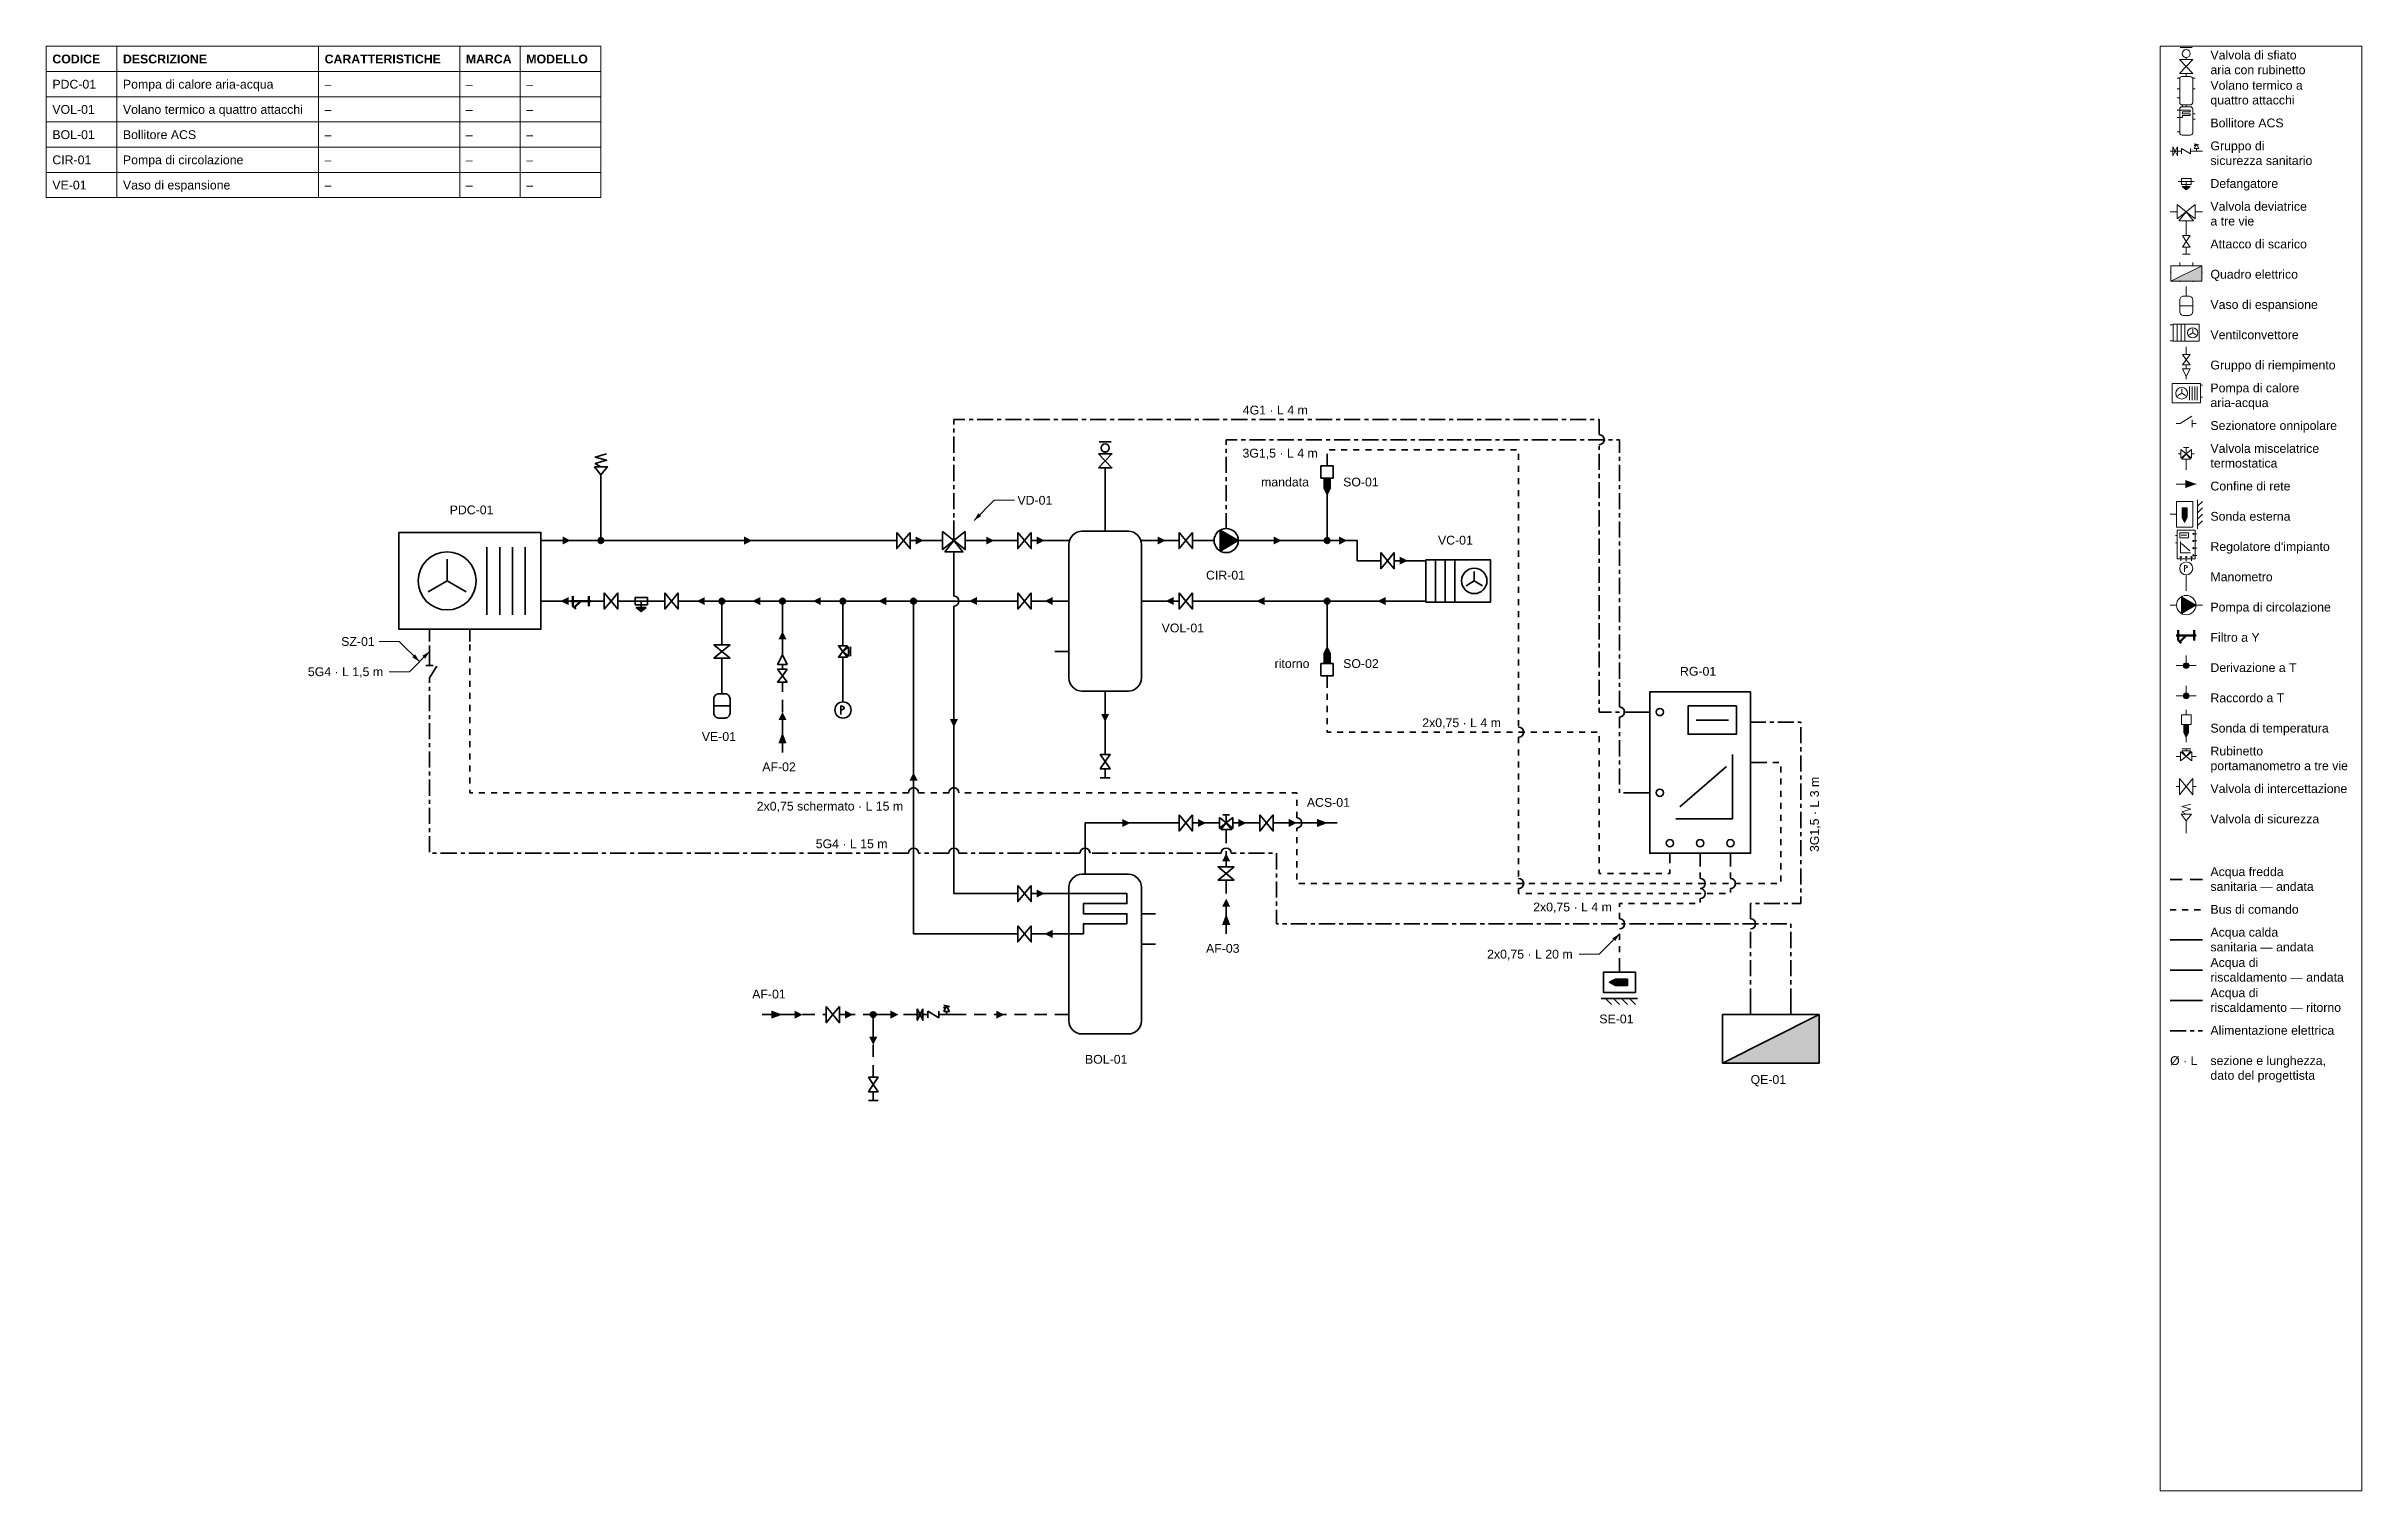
# Model space of a CAD drawing. Header units: millimetres. Extents: x 10 to 584, y 46 to 404.
import ezdxf

# ---------------------------------------------------------------- set-up
doc = ezdxf.new("R2010")
doc.units = ezdxf.units.MM
for name, pattern in [('NOVEC_TRATTO_1P5_1P5', [3, 1.5, -1.5]), ('NOVEC_TRATTO_3_2', [5, 3, -2]), ('NOVEC_TRATTO_4_1_1_1', [7, 4, -1, 1, -1])]:
    doc.linetypes.add(name, pattern=pattern)
for name, color, linetype, lineweight, true_color in [('E-CTRL-BUS', 160, 'NOVEC_TRATTO_1P5_1P5', 35, 0x2020e0), ('E-POWR-CIRC', 34, 'NOVEC_TRATTO_4_1_1_1', 35, 0x784212), ('M-HWTR-RETN', 142, 'Continuous', 35, 0x2471a3), ('M-HWTR-SPLY', 22, 'Continuous', 35, 0xc0392b), ('P-DOMW-CPIP', 161, 'NOVEC_TRATTO_3_2', 35, 0x5dade2), ('P-DOMW-HPIP', 30, 'Continuous', 35, 0xd68910)]:
    doc.layers.add(name, color=color, linetype=linetype, lineweight=lineweight, true_color=true_color)
for name, color, linetype, lineweight in [('M-ANNO-DIAM', 7, 'Continuous', 18), ('M-ANNO-IDEN', 7, 'Continuous', 18), ('M-ANNO-LEGN', 7, 'Continuous', 18), ('M-ANNO-SCHD', 7, 'Continuous', 18), ('M-DIAG-EQPM', 7, 'Continuous', 35)]:
    doc.layers.add(name, color=color, linetype=linetype, lineweight=lineweight)
doc.styles.add('NOVEC_ARIAL', font='arial.ttf')
doc.styles.add('NOVEC_ARIAL_GRASSETTO', font='arialbd.ttf')

# ---------------------------------------------------------------- blocks, each defined once
blk = doc.blocks.new('NoveC_FlowArrow')
h = blk.add_hatch(color=0)
h.dxf.hatch_style = 1
h.paths.add_polyline_path([(0, 0), (-2, 1), (-2, -1)])
blk = doc.blocks.new('NoveC_TeeBranch')
at = {"linetype": 'Continuous', "lineweight": -2}
h = blk.add_hatch(color=0, dxfattribs=at)
h.dxf.hatch_style = 1
h.paths.add_polyline_path([(1.8, -2.5, 1), (3.2, -2.5, 1)])
at = {"color": 0, "linetype": 'Continuous', "lineweight": -2}
for p, q in [((2.5, 0), (2.5, -2.5)), ((0, -2.5), (5, -2.5))]:
    blk.add_line(p, q, dxfattribs=at)
blk.add_circle((2.5, -2.5), 0.7, dxfattribs=at)
blk = doc.blocks.new('NoveC_ValveSafety')
at = {"color": 0, "linetype": 'Continuous', "lineweight": -2}
blk.add_line((2.5, -10), (2.5, -6.2), dxfattribs=at)
blk.add_lwpolyline([(0.9, -4.2), (4.1, -4.2), (2.5, -6.2)], close=True, dxfattribs=at)
blk.add_lwpolyline([(2.5, -4.2), (1.1, -3.4), (3.9, -2.6), (1.1, -1.8), (3.9, -1)], dxfattribs=at)
blk = doc.blocks.new('NoveC_HeatPumpAirWater_V1')
at = {"color": 0, "linetype": 'Continuous', "lineweight": -2}
for p, q in [((40, -5), (37.6, -5)), ((14.368, -15), (14.368, -9.6)), ((24.224, -6.6), (24.224, -23.4)), ((27.392, -6.6), (27.392, -23.4)), ((30.56, -6.6), (30.56, -23.4)), ((33.728, -6.6), (33.728, -23.4)), ((14.368, -15), (9.688, -17.736)), ((14.368, -15), (19.048, -17.736)), ((40, -20), (37.6, -20)), ((10, -30), (10, -27)), ((20, -30), (20, -27))]:
    blk.add_line(p, q, dxfattribs=at)
blk.add_lwpolyline([(2.4, -3), (37.6, -3), (37.6, -27), (2.4, -27)], close=True, dxfattribs=at)
blk.add_circle((14.368, -15), 7.2, dxfattribs=at)
blk = doc.blocks.new('NoveC_DivertingValve3way_V1')
at = {"color": 0, "linetype": 'Continuous', "lineweight": -2}
for p, q in [((5, 0), (5, -5)), ((0, -5), (2.2, -5)), ((7.8, -5), (10, -5)), ((5, -7.8), (5, -10))]:
    blk.add_line(p, q, dxfattribs=at)
for points in [[(2.2, -2.76), (2.2, -7.24), (5, -5)], [(2.76, -7.8), (7.24, -7.8), (5, -5)], [(7.8, -2.76), (7.8, -7.24), (5, -5)]]:
    blk.add_lwpolyline(points, close=True, dxfattribs=at)
blk = doc.blocks.new('NoveC_NetworkBoundary')
at = {"color": 0, "linetype": 'Continuous', "lineweight": -2}
blk.add_line((0, -2.5), (5, -2.5), dxfattribs=at)
blk = doc.blocks.new('NoveC_DrainConnection')
at = {"color": 0, "linetype": 'Continuous', "lineweight": -2}
for p, q in [((2.5, 0), (2.5, -3)), ((1.3, -8.8), (3.7, -8.8)), ((2.5, -6.6), (2.5, -8.8))]:
    blk.add_line(p, q, dxfattribs=at)
for points in [[(1.3, -3), (3.7, -3), (2.5, -4.8)], [(1.3, -6.6), (3.7, -6.6), (2.5, -4.8)]]:
    blk.add_lwpolyline(points, close=True, dxfattribs=at)
blk = doc.blocks.new('NoveC_DhwCylinder')
at = {"color": 0, "linetype": 'Continuous', "lineweight": -2}
for p, q in [((7.5, 0), (7.5, -2.7)), ((25, -12.5), (21.5, -12.5)), ((25, -20), (21.5, -20)), ((0, -37.5), (3.5, -37.5))]:
    blk.add_line(p, q, dxfattribs=at)
blk.add_lwpolyline([(6.74, -2.7), (18.26, -2.7, -0.414214), (21.5, -5.94), (21.5, -39.06, -0.414214), (18.26, -42.3), (6.74, -42.3, -0.414214), (3.5, -39.06), (3.5, -5.94, -0.414214)], format="xyb", close=True, dxfattribs=at)
blk.add_lwpolyline([(0, -7.5), (7.1, -7.5), (17.9, -7.5), (17.9, -10), (7.1, -10), (7.1, -12.5), (17.9, -12.5), (17.9, -15), (7.1, -15), (7.1, -17.5), (0, -17.5)], dxfattribs=at)
blk = doc.blocks.new('NoveC_MixingValveThermostatic')
at = {"color": 0, "linetype": 'Continuous', "lineweight": -2}
for p, q in [((0, -5), (0.85, -5)), ((1.7, -3), (3.3, -3)), ((2.5, -5), (2.5, -3)), ((4.15, -5), (5, -5)), ((2.5, -6.65), (2.5, -10))]:
    blk.add_line(p, q, dxfattribs=at)
for points in [[(0.85, -3.68), (0.85, -6.32), (2.5, -5)], [(1.18, -6.65), (3.82, -6.65), (2.5, -5)], [(4.15, -3.68), (4.15, -6.32), (2.5, -5)]]:
    blk.add_lwpolyline(points, close=True, dxfattribs=at)
blk = doc.blocks.new('NoveC_BufferFourPort')
at = {"color": 0, "linetype": 'Continuous', "lineweight": -2}
for p, q in [((12.5, 0), (12.5, -2.7)), ((0, -5), (3.5, -5)), ((25, -5), (21.5, -5)), ((0, -20), (3.5, -20)), ((25, -20), (21.5, -20)), ((0, -32.5), (3.5, -32.5)), ((12.5, -45), (12.5, -42.3))]:
    blk.add_line(p, q, dxfattribs=at)
blk.add_lwpolyline([(6.74, -2.7), (18.26, -2.7, -0.414214), (21.5, -5.94), (21.5, -39.06, -0.414214), (18.26, -42.3), (6.74, -42.3, -0.414214), (3.5, -39.06), (3.5, -5.94, -0.414214)], format="xyb", close=True, dxfattribs=at)
blk = doc.blocks.new('NoveC_AirVentWithValve')
at = {"color": 0, "linetype": 'Continuous', "lineweight": -2}
for p, q in [((1, -0.525), (4, -0.525)), ((2.5, -3.05), (2.5, -3.525)), ((2.5, -6.975), (2.5, -7.5))]:
    blk.add_line(p, q, dxfattribs=at)
for points in [[(0.8333, -3.525), (4.1667, -3.525), (2.5, -5.25)], [(0.8333, -6.975), (4.1667, -6.975), (2.5, -5.25)]]:
    blk.add_lwpolyline(points, close=True, dxfattribs=at)
blk.add_circle((2.5, -2.05), 1, dxfattribs=at)
blk = doc.blocks.new('NoveC_FanCoil')
at = {"color": 0, "linetype": 'Continuous', "lineweight": -2}
for p, q in [((0, -2.5), (2, -2.5)), ((4.4, -2.25), (4.4, -12.75)), ((6.8, -2.25), (6.8, -12.75)), ((9.2, -2.25), (9.2, -12.75)), ((14, -7.5), (14, -5.1375)), ((14, -7.5), (11.9525, -8.697)), ((14, -7.5), (16.0475, -8.697)), ((0, -12.5), (2, -12.5))]:
    blk.add_line(p, q, dxfattribs=at)
blk.add_lwpolyline([(2, -2.25), (18, -2.25), (18, -12.75), (2, -12.75)], close=True, dxfattribs=at)
blk.add_circle((14, -7.5), 3.15, dxfattribs=at)
blk = doc.blocks.new('NoveC_ElectricalPanel_V1')
at = {"linetype": 'Continuous', "lineweight": -2}
h = blk.add_hatch(color=0, dxfattribs=at)
h.dxf.hatch_style = 1
h.paths.add_polyline_path([(0.5, -14.5), (24.5, -2.5), (24.5, -14.5)])
at = {"color": 0, "linetype": 'Continuous', "lineweight": -2}
for p, q in [((7.5, 0), (7.5, -2.5)), ((17.5, 0), (17.5, -2.5))]:
    blk.add_line(p, q, dxfattribs=at)
for points in [[(0.5, -2.5), (24.5, -2.5), (24.5, -14.5), (0.5, -14.5)], [(0.5, -14.5), (24.5, -2.5), (24.5, -14.5)]]:
    blk.add_lwpolyline(points, close=True, dxfattribs=at)
blk = doc.blocks.new('NoveC_OutdoorTemperatureProbe')
at = {"linetype": 'Continuous', "lineweight": -2}
h = blk.add_hatch(color=0, dxfattribs=at)
h.dxf.hatch_style = 1
h.paths.add_polyline_path([(3.75, -3), (5.25, -3), (5.25, -6), (4.5, -7.5), (3.75, -6)])
at = {"color": 0, "linetype": 'Continuous', "lineweight": -2}
for p, q in [((0, -5), (2, -5)), ((8.5, -0.5), (8.5, -9.5)), ((8.5, -2.5), (10, -1)), ((8.5, -4.5), (10, -3)), ((8.5, -6.5), (10, -5)), ((8.5, -8.5), (10, -7))]:
    blk.add_line(p, q, dxfattribs=at)
for points in [[(2, -1), (7, -1), (7, -9), (2, -9)], [(3.75, -3), (5.25, -3), (5.25, -6), (4.5, -7.5), (3.75, -6)]]:
    blk.add_lwpolyline(points, close=True, dxfattribs=at)
blk = doc.blocks.new('NoveC_TemperatureProbe')
at = {"linetype": 'Continuous', "lineweight": -2}
h = blk.add_hatch(color=0, dxfattribs=at)
h.dxf.hatch_style = 1
h.paths.add_polyline_path([(1.75, -4.5), (3.25, -4.5), (3.25, -7), (2.5, -8.5), (1.75, -7)])
at = {"color": 0, "linetype": 'Continuous', "lineweight": -2}
for p, q in [((2.5, 0), (2.5, -1.5)), ((2.5, -8.5), (2.5, -10))]:
    blk.add_line(p, q, dxfattribs=at)
for points in [[(1, -1.5), (4, -1.5), (4, -4.5), (1, -4.5)], [(1.75, -4.5), (3.25, -4.5), (3.25, -7), (2.5, -8.5), (1.75, -7)]]:
    blk.add_lwpolyline(points, close=True, dxfattribs=at)
blk = doc.blocks.new('NoveC_PlantController_V1')
at = {"color": 0, "linetype": 'Continuous', "lineweight": -2}
for p, q in [((0, -10), (2.5, -10)), ((8, -9.5), (16, -9.5)), ((27.5, -7.5), (30, -7.5)), ((0, -20), (2.5, -20)), ((8.5, -21), (20, -31)), ((27.5, -27.5), (30, -27.5)), ((7.5, -42.5), (7.5, -45)), ((15, -42.5), (15, -45)), ((22.5, -42.5), (22.5, -45))]:
    blk.add_line(p, q, dxfattribs=at)
for points in [[(2.5, -2.5), (27.5, -2.5), (27.5, -42.5), (2.5, -42.5)], [(6, -6), (18, -6), (18, -13), (6, -13)]]:
    blk.add_lwpolyline(points, close=True, dxfattribs=at)
blk.add_lwpolyline([(7, -18), (7, -34), (21, -34)], dxfattribs=at)
for centre in [(25, -7.5), (25, -27.5), (7.5, -40), (15, -40), (22.5, -40)]:
    blk.add_circle(centre, 0.9, dxfattribs=at)
blk = doc.blocks.new('NoveC_ExpansionConnection')
at = {"color": 0, "linetype": 'Continuous', "lineweight": -2}
for p, q in [((2.5, 0), (2.5, -3)), ((0.5, -6), (4.5, -6))]:
    blk.add_line(p, q, dxfattribs=at)
blk.add_lwpolyline([(1.7, -3), (3.3, -3, -0.414214), (4.5, -4.2), (4.5, -7.8, -0.414214), (3.3, -9), (1.7, -9, -0.414214), (0.5, -7.8), (0.5, -4.2, -0.414214)], format="xyb", close=True, dxfattribs=at)
blk = doc.blocks.new('NoveC_FillingUnit')
at = {"color": 0, "linetype": 'Continuous', "lineweight": -2}
for p, q in [((2.5, 0), (2.5, -2.4)), ((2.5, -5.6), (2.5, -6.8)), ((2.5, -9.2), (2.5, -10))]:
    blk.add_line(p, q, dxfattribs=at)
for points in [[(1.3, -2.4), (3.7, -2.4), (2.5, -4)], [(1.3, -5.6), (3.7, -5.6), (2.5, -4)], [(1.3, -6.8), (3.7, -6.8), (2.5, -9.2)]]:
    blk.add_lwpolyline(points, close=True, dxfattribs=at)
blk = doc.blocks.new('NoveC_PressureGauge')
at = {"color": 0, "linetype": 'Continuous', "lineweight": -2}
blk.add_line((2.5, -10), (2.5, -5), dxfattribs=at)
blk.add_circle((2.5, -3), 2, dxfattribs=at)
blk = doc.blocks.new('NoveC_PressureGauge_Lettera')
at = {"color": 0, "linetype": 'Continuous', "lineweight": -2}
blk.add_line((-0.5, 1), (-0.5, -1.1), dxfattribs=at)
blk.add_lwpolyline([(-0.5, 1), (-0.24, 0.92), (-0.03, 0.83), (0.14, 0.75), (0.26, 0.67), (0.33, 0.58), (0.35, 0.5), (0.33, 0.42), (0.26, 0.33), (0.14, 0.25), (-0.03, 0.17), (-0.24, 0.08), (-0.5, 0)], dxfattribs=at)
blk = doc.blocks.new('NoveC_TeeJunction')
at = {"linetype": 'Continuous', "lineweight": -2}
h = blk.add_hatch(color=0, dxfattribs=at)
h.dxf.hatch_style = 1
h.paths.add_polyline_path([(1.8, -2.5, 1), (3.2, -2.5, 1)])
at = {"color": 0, "linetype": 'Continuous', "lineweight": -2}
for p, q in [((2.5, 0), (2.5, -2.5)), ((0, -2.5), (5, -2.5))]:
    blk.add_line(p, q, dxfattribs=at)
blk.add_circle((2.5, -2.5), 0.7, dxfattribs=at)
blk = doc.blocks.new('NoveC_IsolatorSwitch')
at = {"color": 0, "linetype": 'Continuous', "lineweight": -2}
for p, q in [((0, -2.5), (1, -2.5)), ((1, -2.5), (3.9, -0.7)), ((4, -1.6), (4, -3.4)), ((4, -2.5), (5, -2.5))]:
    blk.add_line(p, q, dxfattribs=at)
blk = doc.blocks.new('NoveC_ValveIsolation')
at = {"color": 0, "linetype": 'Continuous', "lineweight": -2}
for p, q in [((0, -2.5), (0.8333, -2.5)), ((4.1667, -2.5), (5, -2.5))]:
    blk.add_line(p, q, dxfattribs=at)
for points in [[(0.8333, -0.5), (0.8333, -4.5), (2.5, -2.5)], [(4.1667, -0.5), (4.1667, -4.5), (2.5, -2.5)]]:
    blk.add_lwpolyline(points, close=True, dxfattribs=at)
blk = doc.blocks.new('NoveC_DirtSeparator')
at = {"linetype": 'Continuous', "lineweight": -2}
h = blk.add_hatch(color=0, dxfattribs=at)
h.dxf.hatch_style = 1
h.paths.add_polyline_path([(1.25, -6.6), (3.75, -6.6), (2.5, -7.6)])
at = {"color": 0, "linetype": 'Continuous', "lineweight": -2}
for p, q in [((0, -5), (5, -5)), ((2.5, -5), (2.5, -7.6))]:
    blk.add_line(p, q, dxfattribs=at)
for points in [[(1, -4.1), (4, -4.1), (4, -5.9), (1, -5.9)], [(1.25, -6.6), (3.75, -6.6), (2.5, -7.6)]]:
    blk.add_lwpolyline(points, close=True, dxfattribs=at)
blk = doc.blocks.new('NoveC_Strainer')
at = {"color": 0, "linetype": 'Continuous', "lineweight": -2}
for p, q in [((0, -2.5), (5, -2.5)), ((0.5, -1.25), (0.5, -3.75)), ((0.5464, -3.7464), (1.2536, -4.4536)), ((2.5, -2.5), (0.9, -4.1)), ((4.5, -1.25), (4.5, -3.75))]:
    blk.add_line(p, q, dxfattribs=at)
blk = doc.blocks.new('NoveC_PumpCirculator_V1')
at = {"linetype": 'Continuous', "lineweight": -2}
h = blk.add_hatch(color=0, dxfattribs=at)
h.dxf.hatch_style = 1
h.paths.add_polyline_path([(3.5, -2.402), (3.5, -7.598), (8, -5)])
at = {"color": 0, "linetype": 'Continuous', "lineweight": -2}
for p, q in [((5, 0), (5, -2)), ((0, -5), (2, -5)), ((8, -5), (10, -5))]:
    blk.add_line(p, q, dxfattribs=at)
blk.add_lwpolyline([(3.5, -2.402), (3.5, -7.598), (8, -5)], close=True, dxfattribs=at)
blk.add_circle((5, -5), 3, dxfattribs=at)
blk = doc.blocks.new('NoveC_ValveGaugeCock3way')
at = {"color": 0, "linetype": 'Continuous', "lineweight": -2}
for p, q in [((0, -2.5), (1.1, -2.5)), ((1.38, -0.6), (3.62, -0.6)), ((2.5, -1.1), (2.5, -0.6)), ((3.9, -2.5), (5, -2.5))]:
    blk.add_line(p, q, dxfattribs=at)
for points in [[(1.1, -1.38), (1.1, -3.62), (2.5, -2.5)], [(1.38, -1.1), (3.62, -1.1), (2.5, -2.5)], [(3.9, -1.38), (3.9, -3.62), (2.5, -2.5)]]:
    blk.add_lwpolyline(points, close=True, dxfattribs=at)
blk = doc.blocks.new('NoveC_DhwSafetyGroup')
at = {"color": 0, "linetype": 'Continuous', "lineweight": -2}
for p, q in [((0, -2.5), (3.5, -2.5)), ((3.5, -1.66), (3.5, -3.34)), ((3.5, -1.66), (6.3, -3.34)), ((6.3, -1.66), (6.3, -3.34)), ((6.3, -2.5), (10, -2.5)), ((8.2, -2.5), (8.2, -1.7))]:
    blk.add_line(p, q, dxfattribs=at)
for points in [[(0.9, -1.1), (0.9, -3.9), (1.6, -2.5)], [(2.3, -1.1), (2.3, -3.9), (1.6, -2.5)], [(7.5, -1.7), (8.9, -1.7), (8.2, -0.3)]]:
    blk.add_lwpolyline(points, close=True, dxfattribs=at)
blk.add_lwpolyline([(8.2, -0.3), (7.5, -0.8), (8.9, -0.5), (7.5, -0.2)], dxfattribs=at)
blk = doc.blocks.new('NoveC_DivertingValve3way')
at = {"color": 0, "linetype": 'Continuous', "lineweight": -2}
for p, q in [((0, -5), (2.2, -5)), ((7.8, -5), (10, -5)), ((5, -7.8), (5, -10))]:
    blk.add_line(p, q, dxfattribs=at)
for points in [[(2.2, -2.76), (2.2, -7.24), (5, -5)], [(2.76, -7.8), (7.24, -7.8), (5, -5)], [(7.8, -2.76), (7.8, -7.24), (5, -5)]]:
    blk.add_lwpolyline(points, close=True, dxfattribs=at)
blk = doc.blocks.new('NoveC_ElectricalPanel')
at = {"linetype": 'Continuous', "lineweight": -2}
h = blk.add_hatch(color=0, dxfattribs=at)
h.dxf.hatch_style = 1
h.paths.add_polyline_path([(0.5, -14.5), (24.5, -2.5), (24.5, -14.5)])
at = {"color": 0, "linetype": 'Continuous', "lineweight": -2}
for p, q in [((7.5, 0), (7.5, -2.5)), ((17.5, 0), (17.5, -2.5)), ((0, -7.5), (0.5, -7.5)), ((7.5, -14.5), (7.5, -15)), ((17.5, -14.5), (17.5, -15)), ((24.5, -7.5), (25, -7.5))]:
    blk.add_line(p, q, dxfattribs=at)
for points in [[(0.5, -2.5), (24.5, -2.5), (24.5, -14.5), (0.5, -14.5)], [(0.5, -14.5), (24.5, -2.5), (24.5, -14.5)]]:
    blk.add_lwpolyline(points, close=True, dxfattribs=at)
blk = doc.blocks.new('NoveC_HeatPumpAirWater')
at = {"color": 0, "linetype": 'Continuous', "lineweight": -2}
for p, q in [((14.368, -15), (9.688, -17.736)), ((14.368, -15), (14.368, -9.6)), ((14.368, -15), (19.048, -17.736)), ((24.224, -6.6), (24.224, -23.4)), ((27.392, -6.6), (27.392, -23.4)), ((30.56, -6.6), (30.56, -23.4)), ((33.728, -6.6), (33.728, -23.4)), ((40, -5), (37.6, -5)), ((40, -20), (37.6, -20))]:
    blk.add_line(p, q, dxfattribs=at)
blk.add_lwpolyline([(2.4, -3), (37.6, -3), (37.6, -27), (2.4, -27)], close=True, dxfattribs=at)
blk.add_circle((14.368, -15), 7.2, dxfattribs=at)
blk = doc.blocks.new('NoveC_PlantController')
at = {"color": 0, "linetype": 'Continuous', "lineweight": -2}
for p, q in [((0, -10), (2.5, -10)), ((0, -20), (2.5, -20)), ((8, -9.5), (16, -9.5)), ((8.5, -21), (20, -31)), ((27.5, -7.5), (30, -7.5)), ((27.5, -17.5), (30, -17.5)), ((27.5, -27.5), (30, -27.5)), ((7.5, -42.5), (7.5, -45)), ((15, -42.5), (15, -45)), ((22.5, -42.5), (22.5, -45)), ((27.5, -37.5), (30, -37.5))]:
    blk.add_line(p, q, dxfattribs=at)
for points in [[(2.5, -2.5), (27.5, -2.5), (27.5, -42.5), (2.5, -42.5)], [(6, -6), (18, -6), (18, -13), (6, -13)]]:
    blk.add_lwpolyline(points, close=True, dxfattribs=at)
blk.add_lwpolyline([(7, -18), (7, -34), (21, -34)], dxfattribs=at)
for centre in [(25, -7.5), (25, -17.5), (25, -27.5), (7.5, -40), (15, -40), (22.5, -40), (25, -37.5)]:
    blk.add_circle(centre, 0.9, dxfattribs=at)
blk = doc.blocks.new('NoveC_PumpCirculator')
at = {"linetype": 'Continuous', "lineweight": -2}
h = blk.add_hatch(color=0, dxfattribs=at)
h.dxf.hatch_style = 1
h.paths.add_polyline_path([(3.5, -2.402), (3.5, -7.598), (8, -5)])
at = {"color": 0, "linetype": 'Continuous', "lineweight": -2}
for p, q in [((0, -5), (2, -5)), ((8, -5), (10, -5))]:
    blk.add_line(p, q, dxfattribs=at)
blk.add_lwpolyline([(3.5, -2.402), (3.5, -7.598), (8, -5)], close=True, dxfattribs=at)
blk.add_circle((5, -5), 3, dxfattribs=at)

msp = doc.modelspace()

# ---------------------------------------------------------------- linework, layer by layer
at = {"layer": 'E-CTRL-BUS', "flags": 128}
for points in [[(327.5, 301.5), (327.5, 304), (375, 304), (375, 235.25)], [(223.75, 219), (115, 219), (115, 256.5)], [(327.5, 246.5), (327.5, 234), (395, 234), (395, 199), (412.5, 199), (412.5, 201.5)], [(375, 232.75), (375, 197.75)], [(435, 226.5), (440, 226.5), (440, 196.5), (320, 196.5), (320, 210.25)], [(233.75, 219), (226.25, 219)], [(320, 212.75), (320, 219), (236.25, 219)], [(420, 197.75), (420, 201.5)], [(427.5, 197.75), (427.5, 201.5)], [(375, 195.25), (375, 194), (427.5, 194), (427.5, 195.25)], [(420, 195.25), (420, 195.25)], [(400, 187.75), (400, 191.5), (420, 191.5), (420, 192.75)], [(400, 176.5), (400, 185.25)]]:
    msp.add_lwpolyline(points, dxfattribs=at)
at = {"layer": 'E-CTRL-BUS', "linetype": 'Continuous'}
for centre, start, end in [((375, 234), 270, 90), ((225, 219), 0, 180), ((235, 219), 0, 180), ((320, 211.5), 270, 90), ((375, 196.5), 270, 90), ((420, 196.5), 270, 90), ((420, 194), 270, 90), ((427.5, 196.5), 270, 90), ((400, 186.5), 270, 90)]:
    msp.add_arc(centre, 1.25, start, end, dxfattribs=at)
at = {"layer": 'E-POWR-CIRC', "flags": 128}
for points in [[(395, 307.75), (395, 311.5), (235, 311.5), (235, 286.5)], [(400, 240.25), (400, 306.5), (302.5, 306.5), (302.5, 286.5)], [(405, 239), (395, 239), (395, 305.25)], [(105, 251.5), (105, 256.5)], [(223.75, 204), (105, 204), (105, 246.5)], [(405, 219), (400, 219), (400, 237.75)], [(432.5, 187.75), (432.5, 191.5), (445, 191.5), (445, 236.5), (435, 236.5)], [(233.75, 204), (226.25, 204)], [(266.25, 204), (236.25, 204)], [(301.25, 204), (268.75, 204)], [(442.5, 166.5), (442.5, 186.5), (315, 186.5), (315, 204), (303.75, 204)], [(432.5, 166.5), (432.5, 185.25)]]:
    msp.add_lwpolyline(points, dxfattribs=at)
at = {"layer": 'E-POWR-CIRC', "linetype": 'Continuous'}
for centre, start, end in [((395, 306.5), 270, 90), ((400, 239), 270, 90), ((225, 204), 0, 180), ((235, 204), 0, 180), ((267.5, 204), 0, 180), ((302.5, 204), 0, 180), ((432.5, 186.5), 270, 90)]:
    msp.add_arc(centre, 1.25, start, end, dxfattribs=at)
at = {"layer": 'M-ANNO-DIAM'}
for p, q in [((105, 254), (100, 249)), ((100, 249), (95, 249)), ((400, 184), (395, 179)), ((395, 179), (390, 179))]:
    msp.add_line(p, q, dxfattribs=at)
for points in [[(105, 254), (103.9393, 252.2322), (103.2322, 252.9393)], [(400, 184), (398.9393, 182.2322), (398.2322, 182.9393)]]:
    msp.add_solid(points, dxfattribs=at)
at = {"layer": 'M-ANNO-IDEN'}
for p, q in [((240, 286.5), (245, 291.5)), ((245, 291.5), (250, 291.5)), ((97.5, 256.5), (92.5, 256.5)), ((102.5, 251.5), (97.5, 256.5))]:
    msp.add_line(p, q, dxfattribs=at)
for points in [[(240, 286.5), (241.0607, 288.2678), (241.7678, 287.5607)], [(102.5, 251.5), (100.7322, 252.5607), (101.4393, 253.2678)]]:
    msp.add_solid(points, dxfattribs=at)
at = {"layer": 'M-ANNO-LEGN', "color": 161, "linetype": 'NOVEC_TRATTO_3_2', "lineweight": 35, "true_color": 0x5dade2}
msp.add_line((536.5, 197.5), (544.5, 197.5), dxfattribs=at)
at = {"layer": 'M-ANNO-LEGN', "color": 160, "linetype": 'NOVEC_TRATTO_1P5_1P5', "lineweight": 35, "true_color": 0x2020e0}
msp.add_line((536.5, 190), (544.5, 190), dxfattribs=at)
at = {"layer": 'M-ANNO-LEGN', "color": 30, "linetype": 'Continuous', "lineweight": 35, "true_color": 0xd68910}
msp.add_line((536.5, 182.5), (544.5, 182.5), dxfattribs=at)
at = {"layer": 'M-ANNO-LEGN', "color": 22, "linetype": 'Continuous', "lineweight": 35, "true_color": 0xc0392b}
msp.add_line((536.5, 175), (544.5, 175), dxfattribs=at)
at = {"layer": 'M-ANNO-LEGN', "color": 142, "linetype": 'Continuous', "lineweight": 35, "true_color": 0x2471a3}
msp.add_line((536.5, 167.5), (544.5, 167.5), dxfattribs=at)
at = {"layer": 'M-ANNO-LEGN', "color": 34, "linetype": 'NOVEC_TRATTO_4_1_1_1', "lineweight": 35, "true_color": 0x784212}
msp.add_line((536.5, 160), (544.5, 160), dxfattribs=at)
at = {"layer": 'M-ANNO-LEGN'}
msp.add_lwpolyline([(534, 404), (584, 404), (584, 46), (534, 46)], close=True, dxfattribs=at)
at = {"layer": 'M-ANNO-SCHD'}
for p, q in [((10, 404), (147.5, 404)), ((10, 404), (10, 366.5)), ((27.5, 404), (27.5, 366.5)), ((77.5, 404), (77.5, 366.5)), ((112.5, 404), (112.5, 366.5)), ((127.5, 404), (127.5, 366.5)), ((147.5, 404), (147.5, 366.5)), ((10, 397.75), (147.5, 397.75)), ((10, 391.5), (147.5, 391.5)), ((10, 385.25), (147.5, 385.25)), ((10, 379), (147.5, 379)), ((10, 372.75), (147.5, 372.75)), ((10, 366.5), (147.5, 366.5))]:
    msp.add_line(p, q, dxfattribs=at)
at = {"layer": 'M-HWTR-RETN', "flags": 128}
for points in [[(140, 266.5), (135, 266.5)], [(147.5, 266.5), (145, 266.5)], [(155, 266.5), (152.5, 266.5)], [(162.5, 266.5), (160, 266.5)], [(175, 266.5), (167.5, 266.5)], [(190, 266.5), (180, 266.5)], [(205, 266.5), (195, 266.5)], [(222.5, 266.5), (210, 266.5)], [(250, 266.5), (227.5, 266.5)], [(260, 266.5), (255, 266.5)], [(290, 266.5), (285, 266.5)], [(325, 266.5), (295, 266.5)], [(350, 266.5), (330, 266.5)], [(177.5, 264), (177.5, 256.5)], [(192.5, 254), (192.5, 264)], [(207.5, 264), (207.5, 256.5)], [(250, 184), (225, 184), (225, 264)], [(327.5, 264), (327.5, 256.5)], [(177.5, 251.5), (177.5, 246.5)], [(207.5, 251.5), (207.5, 246.5)], [(260, 184), (255, 184)]]:
    msp.add_lwpolyline(points, dxfattribs=at)
at = {"layer": 'M-HWTR-SPLY', "flags": 128}
for points in [[(272.5, 286.5), (272.5, 299)], [(147.5, 284), (147.5, 294)], [(327.5, 284), (327.5, 291.5)], [(135, 281.5), (145, 281.5)], [(150, 281.5), (220, 281.5)], [(225, 281.5), (230, 281.5)], [(240, 281.5), (250, 281.5)], [(255, 281.5), (260, 281.5)], [(285, 281.5), (290, 281.5)], [(295, 281.5), (297.5, 281.5)], [(307.5, 281.5), (325, 281.5)], [(330, 281.5), (335, 281.5), (335, 276.5), (340, 276.5)], [(235, 276.5), (235, 267.75)], [(345, 276.5), (350, 276.5)], [(235, 265.25), (235, 194), (250, 194)], [(272.5, 241.5), (272.5, 231.5)], [(255, 194), (260, 194)]]:
    msp.add_lwpolyline(points, dxfattribs=at)
at = {"layer": 'M-HWTR-SPLY', "linetype": 'Continuous'}
msp.add_arc((235, 266.5), 1.25, 270, 90, dxfattribs=at)
at = {"layer": 'P-DOMW-CPIP', "flags": 128}
for points in [[(192.5, 234), (192.5, 244)], [(302.5, 201.5), (302.5, 206.5)], [(302.5, 189), (302.5, 196.5)], [(192.5, 164), (202.5, 164)], [(207.5, 164), (212.5, 164)], [(215, 161.5), (215, 151.5)], [(217.5, 164), (225, 164)], [(235, 164), (260, 164)]]:
    msp.add_lwpolyline(points, dxfattribs=at)
at = {"layer": 'P-DOMW-HPIP', "flags": 128}
for points in [[(267.5, 201.5), (267.5, 211.5), (290, 211.5)], [(295, 211.5), (300, 211.5)], [(305, 211.5), (310, 211.5)], [(315, 211.5), (325, 211.5)]]:
    msp.add_lwpolyline(points, dxfattribs=at)

# ---------------------------------------------------------------- block references
at = {"layer": 'M-ANNO-LEGN', "lineweight": 18}
for name, p in [('NoveC_AirVentWithValve', (538, 404.25)), ('NoveC_IsolatorSwitch', (538, 313)), ('NoveC_NetworkBoundary', (538, 298)), ('NoveC_TeeBranch', (538, 253)), ('NoveC_TeeJunction', (538, 245.5)), ('NoveC_ValveGaugeCock3way', (538, 230.5)), ('NoveC_ValveIsolation', (538, 223))]:
    msp.add_blockref(name, p, dxfattribs=at)
for name, p, xscale, yscale in [('NoveC_BufferFourPort', (538.27778, 397), 0.17777777777777778, 0.17777777777777778), ('NoveC_DhwCylinder', (538.27778, 389.5), 0.17777777777777778, 0.17777777777777778), ('NoveC_DhwSafetyGroup', (536.5, 380), 0.8, 0.8), ('NoveC_DirtSeparator', (538.5, 374.5), 0.8, 0.8), ('NoveC_DivertingValve3way', (536.5, 367), 0.8, 0.8), ('NoveC_DrainConnection', (538.5, 359.5), 0.8, 0.8), ('NoveC_ElectricalPanel', (536.5, 350.4), 0.32, 0.32), ('NoveC_ExpansionConnection', (538.5, 344.5), 0.8, 0.8), ('NoveC_FanCoil', (536.5, 336), 0.4, 0.4), ('NoveC_FillingUnit', (538.5, 329.5), 0.8, 0.8), ('NoveC_HeatPumpAirWater', (536.5, 321), 0.2, 0.2), ('NoveC_MixingValveThermostatic', (538.5, 307), 0.8, 0.8), ('NoveC_OutdoorTemperatureProbe', (536.5, 292), 0.8, 0.8), ('NoveC_PlantController', (537.83333, 284.5), 0.17777777777777778, 0.17777777777777778), ('NoveC_PressureGauge', (538.5, 277), 0.8, 0.8), ('NoveC_PressureGauge_Lettera', (540.5, 274.6), 0.8, 0.8), ('NoveC_PumpCirculator', (536.5, 269.5), 0.8, 0.8), ('NoveC_TemperatureProbe', (538.5, 239.5), 0.8, 0.8), ('NoveC_ValveSafety', (538.5, 217), 0.8, 0.8)]:
    msp.add_blockref(name, p, dxfattribs=dict(at, xscale=xscale, yscale=yscale))
at = {"layer": 'M-ANNO-LEGN', "lineweight": 50}
msp.add_blockref('NoveC_Strainer', (538, 260.5), dxfattribs=at)
at = {"layer": 'M-DIAG-EQPM'}
for name, p in [('NoveC_AirVentWithValve', (270, 306.5)), ('NoveC_ValveSafety', (145, 304)), ('NoveC_TemperatureProbe', (325, 301.5)), ('NoveC_HeatPumpAirWater_V1', (95, 286.5)), ('NoveC_TeeBranch', (145, 284)), ('NoveC_ValveIsolation', (220, 284)), ('NoveC_DivertingValve3way_V1', (230, 286.5)), ('NoveC_ValveIsolation', (250, 284)), ('NoveC_BufferFourPort', (260, 286.5)), ('NoveC_ValveIsolation', (290, 284)), ('NoveC_PumpCirculator_V1', (297.5, 286.5)), ('NoveC_TeeBranch', (325, 284)), ('NoveC_ValveIsolation', (340, 279)), ('NoveC_FanCoil', (350, 279)), ('NoveC_ValveIsolation', (147.5, 269)), ('NoveC_ValveIsolation', (162.5, 269)), ('NoveC_ValveIsolation', (250, 269)), ('NoveC_ValveIsolation', (290, 269)), ('NoveC_ExpansionConnection', (175, 246.5)), ('NoveC_PressureGauge_Lettera', (207.5, 239.5)), ('NoveC_DrainConnection', (270, 231.5)), ('NoveC_ValveIsolation', (290, 214)), ('NoveC_MixingValveThermostatic', (300, 216.5)), ('NoveC_ValveIsolation', (310, 214)), ('NoveC_DhwCylinder', (260, 201.5)), ('NoveC_ValveIsolation', (250, 196.5)), ('NoveC_ValveIsolation', (250, 186.5)), ('NoveC_ElectricalPanel_V1', (425, 166.5)), ('NoveC_NetworkBoundary', (187.5, 166.5)), ('NoveC_ValveIsolation', (202.5, 166.5)), ('NoveC_DhwSafetyGroup', (225, 166.5)), ('NoveC_DrainConnection', (212.5, 151.5))]:
    msp.add_blockref(name, p, dxfattribs=at)
for name, p, xscale in [('NoveC_FlowArrow', (543, 295.5), 1.375), ('NoveC_DirtSeparator', (160, 271.5), -1), ('NoveC_PlantController_V1', (435, 246.5), -1), ('NoveC_FlowArrow', (327.75, 211.5), 1.375), ('NoveC_NetworkBoundary', (330, 214), -1), ('NoveC_FlowArrow', (192.5, 164), 1.375)]:
    msp.add_blockref(name, p, dxfattribs=dict(at, xscale=xscale))
at = {"layer": 'M-DIAG-EQPM', "lineweight": 50}
msp.add_blockref('NoveC_Strainer', (140, 269), dxfattribs=at)
at = {"layer": 'M-DIAG-EQPM'}
for name, p, rotation in [('NoveC_TeeBranch', (180, 264), 180), ('NoveC_TeeBranch', (195, 264), 180), ('NoveC_TeeBranch', (210, 264), 180), ('NoveC_TeeJunction', (227.5, 264), 180), ('NoveC_TeeBranch', (330, 264), 180), ('NoveC_ValveIsolation', (180, 256.5), 270), ('NoveC_FillingUnit', (195, 244), 180), ('NoveC_ValveGaugeCock3way', (210, 256.5), 270), ('NoveC_TemperatureProbe', (330, 246.5), 180), ('NoveC_PressureGauge', (210, 236.5), 180), ('NoveC_ValveIsolation', (305, 201.5), 270), ('NoveC_OutdoorTemperatureProbe', (405, 176.5), 270), ('NoveC_TeeBranch', (217.5, 161.5), 180)]:
    msp.add_blockref(name, p, dxfattribs=dict(at, rotation=rotation))
for name, p, xscale, rotation in [('NoveC_IsolatorSwitch', (107.5, 246.5), -1, 270), ('NoveC_FlowArrow', (192.5, 234), 1.375, 90), ('NoveC_NetworkBoundary', (195, 229), -1, 270), ('NoveC_FlowArrow', (302.5, 189), 1.375, 90), ('NoveC_NetworkBoundary', (305, 184), -1, 270)]:
    msp.add_blockref(name, p, dxfattribs=dict(at, xscale=xscale, rotation=rotation))
at = {"layer": 'M-HWTR-RETN'}
for p, rotation in [((137.5, 266.5), 180), ((171.25, 266.5), 180), ((185, 266.5), 180), ((200, 266.5), 180), ((216.25, 266.5), 180), ((238.75, 266.5), 180), ((257.5, 266.5), 180), ((287.5, 266.5), 180), ((310, 266.5), 180), ((340, 266.5), 180), ((192.5, 259), 90), ((225, 224), 90), ((257.5, 184), 180)]:
    msp.add_blockref('NoveC_FlowArrow', p, dxfattribs=dict(at, rotation=rotation))
at = {"layer": 'M-HWTR-SPLY'}
for p in [(140, 281.5), (185, 281.5), (227.5, 281.5), (245, 281.5), (257.5, 281.5), (287.5, 281.5), (316.25, 281.5), (332.5, 281.5), (347.5, 276.5), (257.5, 194)]:
    msp.add_blockref('NoveC_FlowArrow', p, dxfattribs=at)
at = {"layer": 'M-HWTR-SPLY', "rotation": 270}
for p in [(235, 235.25), (272.5, 236.5)]:
    msp.add_blockref('NoveC_FlowArrow', p, dxfattribs=at)
at = {"layer": 'P-DOMW-CPIP'}
for p, rotation in [((192.5, 239), 90), ((302.5, 204), 90), ((302.5, 192.75), 90), ((215, 156.5), 270)]:
    msp.add_blockref('NoveC_FlowArrow', p, dxfattribs=dict(at, rotation=rotation))
for p in [(197.5, 164), (210, 164), (221.25, 164), (247.5, 164)]:
    msp.add_blockref('NoveC_FlowArrow', p, dxfattribs=at)
at = {"layer": 'P-DOMW-HPIP'}
for p in [(278.75, 211.5), (297.5, 211.5), (307.5, 211.5), (320, 211.5)]:
    msp.add_blockref('NoveC_FlowArrow', p, dxfattribs=at)

# ---------------------------------------------------------------- texts
at = {"layer": 'M-ANNO-DIAM', "style": 'NOVEC_ARIAL'}
for s, p in [('4G1 · L 4 m', (306.618, 312.75)), ('3G1,5 · L 4 m', (306.54402, 302.075)), ('5G4 · L 1,5 m', (74.83805, 247.88875)), ('2x0,75 · L 4 m', (351.1027, 235.25)), ('2x0,75 schermato · L 15 m', (186.11828, 214.575)), ('5G4 · L 15 m', (200.73535, 205.25)), ('2x0,75 · L 4 m', (378.6027, 189.575)), ('2x0,75 · L 20 m', (367.1901, 177.88875))]:
    msp.add_text(s, height=2.1844, dxfattribs=at).set_placement(p)
msp.add_text('3G1,5 · L 3 m', height=2.1844, rotation=90, dxfattribs=at).set_placement((449.425, 204.29403))
at = {"layer": 'M-ANNO-IDEN', "style": 'NOVEC_ARIAL'}
for s, p in [('mandata', (311.14607, 294.9125)), ('SO-01', (331.5, 294.9125)), ('PDC-01', (110, 288)), ('VD-01', (250.75, 290.38875)), ('VC-01', (355, 280.5)), ('CIR-01', (297.5, 271.825)), ('VOL-01', (286.5, 258.7375)), ('SZ-01', (83.10448, 255.38875)), ('ritorno', (314.50205, 249.9125)), ('SO-02', (331.5, 249.9125)), ('RG-01', (415, 248)), ('VE-01', (172.5, 231.825)), ('AF-02', (187.5, 224.325)), ('ACS-01', (322.5, 215.5)), ('AF-03', (297.5, 179.325)), ('AF-01', (185, 168)), ('SE-01', (395, 161.825)), ('BOL-01', (267.5, 151.825)), ('QE-01', (432.5, 146.825))]:
    msp.add_text(s, height=2.1844, dxfattribs=at).set_placement(p)
at = {"layer": 'M-ANNO-LEGN', "style": 'NOVEC_ARIAL'}
for s, p in [('Valvola di sfiato', (546.5, 400.7381)), ('aria con rubinetto', (546.5, 397.0869)), ('Volano termico a', (546.5, 393.2381)), ('quattro attacchi', (546.5, 389.5869)), ('Bollitore ACS', (546.5, 383.9125)), ('Gruppo di', (546.5, 378.2381)), ('sicurezza sanitario', (546.5, 374.5869)), ('Defangatore', (546.5, 368.9125)), ('Valvola deviatrice', (546.5, 363.2381)), ('a tre vie', (546.5, 359.5869)), ('Attacco di scarico', (546.5, 353.9125)), ('Quadro elettrico', (546.5, 346.4125)), ('Vaso di espansione', (546.5, 338.9125)), ('Ventilconvettore', (546.5, 331.4125)), ('Gruppo di riempimento', (546.5, 323.9125)), ('aria-acqua', (546.5, 314.5869)), ('Pompa di calore', (546.5, 318.2381)), ('Sezionatore onnipolare', (546.5, 308.9125)), ('Valvola miscelatrice', (546.5, 303.2381)), ('termostatica', (546.5, 299.5869)), ('Confine di rete', (546.5, 293.9125)), ('Sonda esterna', (546.5, 286.4125)), ("Regolatore d'impianto", (546.5, 278.9125)), ('Manometro', (546.5, 271.4125)), ('Pompa di circolazione', (546.5, 263.9125)), ('Filtro a Y', (546.5, 256.4125)), ('Derivazione a T', (546.5, 248.9125)), ('Raccordo a T', (546.5, 241.4125)), ('Sonda di temperatura', (546.5, 233.9125)), ('Rubinetto', (546.5, 228.2381)), ('portamanometro a tre vie', (546.5, 224.5869)), ('Valvola di intercettazione', (546.5, 218.9125)), ('Valvola di sicurezza', (546.5, 211.4125)), ('Acqua fredda', (546.5, 198.3256)), ('sanitaria — andata', (546.5, 194.6744)), ('Bus di comando', (546.5, 189)), ('Acqua calda', (546.5, 183.3256)), ('Acqua di', (546.5, 175.8256)), ('sanitaria — andata', (546.5, 179.6744)), ('riscaldamento — andata', (546.5, 172.1744)), ('Acqua di', (546.5, 168.3256)), ('riscaldamento — ritorno', (546.5, 164.6744)), ('Alimentazione elettrica', (546.5, 159)), ('Ø · L', (536.5, 151.5)), ('sezione e lunghezza,', (546.5, 151.5)), ('dato del progettista', (546.5, 147.84875))]:
    msp.add_text(s, height=2.1844, dxfattribs=at).set_placement(p)
at = {"layer": 'M-ANNO-SCHD'}
for s, style, p in [('CODICE', 'NOVEC_ARIAL_GRASSETTO', (11.5, 399.76375)), ('DESCRIZIONE', 'NOVEC_ARIAL_GRASSETTO', (29, 399.76375)), ('CARATTERISTICHE', 'NOVEC_ARIAL_GRASSETTO', (79, 399.76375)), ('MARCA', 'NOVEC_ARIAL_GRASSETTO', (114, 399.76375)), ('MODELLO', 'NOVEC_ARIAL_GRASSETTO', (129, 399.76375)), ('PDC-01', 'NOVEC_ARIAL', (11.5, 393.51375)), ('Pompa di calore aria-acqua', 'NOVEC_ARIAL', (29, 393.51375)), ('–', 'NOVEC_ARIAL', (79, 393.51375)), ('–', 'NOVEC_ARIAL', (114, 393.51375)), ('–', 'NOVEC_ARIAL', (129, 393.51375)), ('VOL-01', 'NOVEC_ARIAL', (11.5, 387.26375)), ('Volano termico a quattro attacchi', 'NOVEC_ARIAL', (29, 387.26375)), ('–', 'NOVEC_ARIAL', (79, 387.26375)), ('–', 'NOVEC_ARIAL', (114, 387.26375)), ('–', 'NOVEC_ARIAL', (129, 387.26375)), ('BOL-01', 'NOVEC_ARIAL', (11.5, 381.01375)), ('Bollitore ACS', 'NOVEC_ARIAL', (29, 381.01375)), ('–', 'NOVEC_ARIAL', (79, 381.01375)), ('–', 'NOVEC_ARIAL', (114, 381.01375)), ('–', 'NOVEC_ARIAL', (129, 381.01375)), ('CIR-01', 'NOVEC_ARIAL', (11.5, 374.76375)), ('Pompa di circolazione', 'NOVEC_ARIAL', (29, 374.76375)), ('–', 'NOVEC_ARIAL', (79, 374.76375)), ('–', 'NOVEC_ARIAL', (114, 374.76375)), ('–', 'NOVEC_ARIAL', (129, 374.76375)), ('VE-01', 'NOVEC_ARIAL', (11.5, 368.51375)), ('Vaso di espansione', 'NOVEC_ARIAL', (29, 368.51375)), ('–', 'NOVEC_ARIAL', (79, 368.51375)), ('–', 'NOVEC_ARIAL', (114, 368.51375)), ('–', 'NOVEC_ARIAL', (129, 368.51375))]:
    msp.add_text(s, height=2.1844, dxfattribs=dict(at, style=style)).set_placement(p)

doc.saveas('drawing.dxf')
